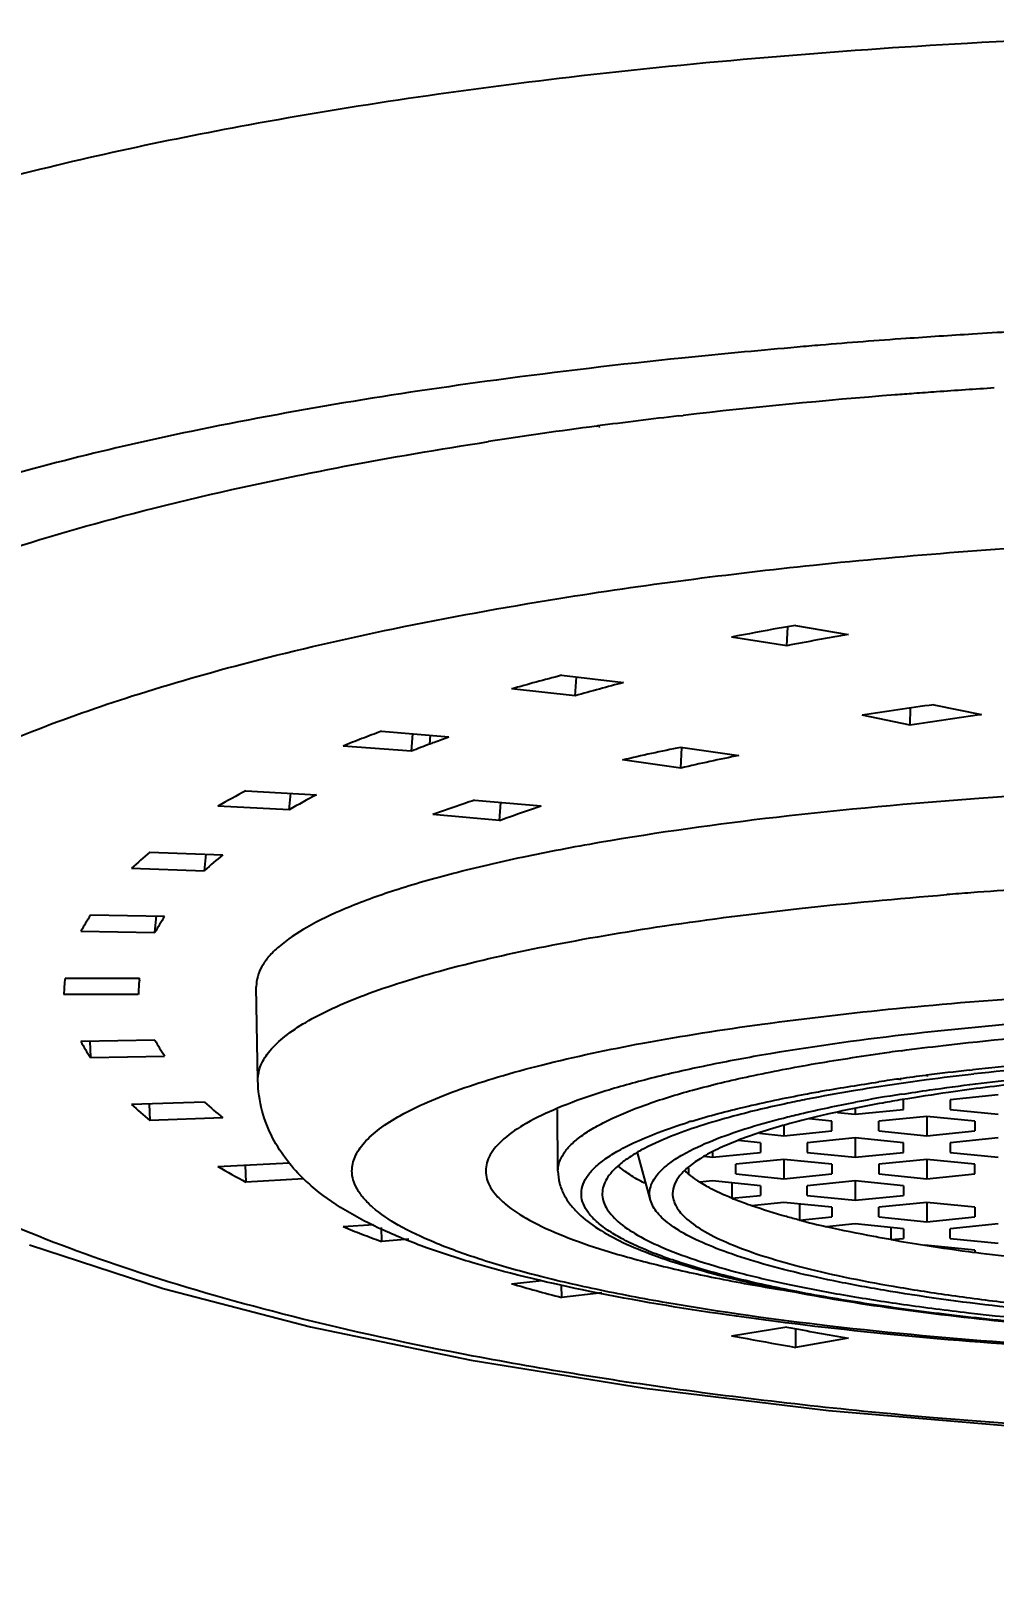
# Model space of a CAD drawing. Extents: x 0 to 1128, y 0 to 827.
# Drawn here: x 233.25 to 243.53, y 564.32 to 580.73 of the extents above; entities that cross this region are included whole.
import ezdxf

# ---------------------------------------------------------------- set-up
doc = ezdxf.new("R2010")
doc.units = 0
doc.header["$LTSCALE"] = 10
doc.header["$MEASUREMENT"] = 0
doc.header["$PDMODE"] = 3
doc.header["$PDSIZE"] = -10
doc.layers.get('0').update_dxf_attribs({"linetype": 'CONTINUOUS'})
doc.layers.get('DEFPOINTS').update_dxf_attribs({"linetype": 'CONTINUOUS'})
doc.styles.add('DLK3015-CA1_시공도$0$Daelim Dimension', font='')
doc.styles.get('DLK3015-CA1_시공도$0$Daelim Dimension').set_extended_font_data('나눔고딕')
doc.dimstyles.new('DLK3015-CA1_시공도$0$DEFAULT', dxfattribs={"dimscale": 2, "dimtxt": 2, "dimasz": 2, "dimexe": 0, "dimexo": 2, "dimgap": 1, "dimtad": 1, "dimdec": 1, "dimzin": 9, "dimdsep": 46, "dimtxsty": 'DLK3015-CA1_시공도$0$Daelim Dimension', "dimcen": 0.5, "dimclrd": 252, "dimclre": 252, "dimclrt": 3, "dimadec": 1, "dimazin": 0, "dimtfac": 1, "dimtdec": 1, "dimtix": 1, "dimtmove": 0, "dimatfit": 3, "dimfxl": 1, "dimtolj": 1, "dimtzin": 1, "dimlwd": 9, "dimlwe": 9, "dimarcsym": 0})

# ---------------------------------------------------------------- blocks, each defined once
blk = doc.blocks.new('*D2')
at = {"color": 5, "lineweight": 9, "ltscale": 0.5, "transparency": 16777216}
for p, q in [((243.761, 625.053), (158.586, 625.053)), ((158.586, 621.053), (158.586, 315.967)), ((219.154, 311.967), (158.586, 311.967))]:
    blk.add_line(p, q, dxfattribs=at)
at = {"color": 5, "ltscale": 0.5, "transparency": 16777216}
for points in [[(157.919, 621.053), (159.253, 621.053), (158.586, 625.053)], [(157.919, 315.967), (159.253, 315.967), (158.586, 311.967)]]:
    blk.add_solid(points, dxfattribs=at)
at = {"layer": 'DEFPOINTS', "color": 0, "ltscale": 0.5, "transparency": 16777216}
for p in [(247.761, 625.053), (158.586, 311.967), (223.154, 311.967)]:
    blk.add_point(p, dxfattribs=at)
at = {"color": 7, "ltscale": 0.5, "transparency": 16777216, "insert": (151.135, 468.51), "char_height": 10, "attachment_point": 5, "rotation": 90, "style": 'DLK3015-CA1_시공도$0$Daelim Dimension'}
blk.add_mtext('\\A1;313', dxfattribs=at)

msp = doc.modelspace()

# ---------------------------------------------------------------- linework, layer by layer
at = {"color": 7, "linetype": 'Continuous'}
for p, q in [((240.305, 577.244), (240.199, 577.233)), ((240.167, 576.616), (240.213, 576.621)), ((239.285, 576.506), (239.297, 576.508)), ((239.313, 576.5), (239.325, 576.501)), ((241.413, 574.379), (241.974, 574.281)), ((241.32, 574.162), (240.728, 574.254)), ((241.32, 574.162), (241.329, 574.364)), ((238.913, 573.846), (239.576, 573.769)), ((239.059, 573.628), (239.072, 573.827)), ((239.059, 573.628), (238.379, 573.7)), ((242.635, 573.315), (242.124, 573.422)), ((242.635, 573.315), (242.64, 573.498)), ((242.887, 573.532), (243.398, 573.426)), ((236.99, 573.248), (237.711, 573.19)), ((237.312, 573.036), (236.582, 573.091)), ((237.312, 573.036), (237.326, 573.221)), ((237.506, 573.112), (237.515, 573.206)), ((240.185, 573.077), (240.807, 572.991)), ((240.187, 572.855), (240.198, 573.076)), ((240.187, 572.855), (239.564, 572.942)), ((235.543, 572.614), (236.298, 572.571)), ((236.006, 572.41), (236.022, 572.587)), ((236.006, 572.41), (235.245, 572.449)), ((237.985, 572.513), (238.697, 572.451)), ((238.251, 572.297), (238.266, 572.489)), ((238.251, 572.297), (237.539, 572.359)), ((234.519, 571.957), (235.298, 571.929)), ((235.102, 571.76), (235.118, 571.936)), ((234.322, 571.787), (235.102, 571.76)), ((234.675, 571.271), (233.884, 571.285)), ((234.572, 571.099), (234.59, 571.28)), ((233.781, 571.113), (234.572, 571.099)), ((233.613, 570.612), (234.408, 570.612)), ((234.406, 570.592), (234.408, 570.612)), ((235.654, 570.525), (235.654, 570.518)), ((235.672, 569.521), (235.654, 570.518)), ((234.395, 570.438), (233.6, 570.438)), ((234.572, 569.95), (233.781, 569.936)), ((233.876, 569.94), (233.884, 569.764)), ((233.884, 569.764), (234.675, 569.778)), ((243.265, 569.629), (243.302, 569.633)), ((242.515, 569.535), (242.527, 569.537)), ((242.526, 569.533), (242.539, 569.535)), ((242.803, 569.574), (242.811, 569.575)), ((242.816, 569.571), (242.824, 569.572)), ((242.563, 569.211), (242.563, 569.314)), ((243.576, 569.365), (243.063, 569.314)), ((243.063, 569.314), (243.063, 569.211)), ((235.102, 569.289), (234.322, 569.262)), ((234.511, 569.269), (234.519, 569.093)), ((238.875, 568.553), (238.869, 569.211)), ((240.76, 569.141), (240.747, 569.138)), ((240.761, 569.141), (240.747, 569.138)), ((241.859, 569.179), (242.05, 569.159)), ((242.05, 569.223), (242.05, 569.159)), ((242.05, 569.159), (242.563, 569.211)), ((242.813, 569.136), (242.3, 569.084)), ((243.326, 569.084), (242.813, 569.136)), ((242.813, 569.136), (242.813, 568.93)), ((243.063, 569.211), (243.576, 569.159)), ((235.298, 569.12), (234.519, 569.093)), ((241.287, 569.038), (241.287, 568.93)), ((241.287, 568.93), (241.8, 568.981)), ((241.8, 569.084), (241.557, 569.109)), ((241.8, 568.981), (241.8, 569.084)), ((242.3, 568.981), (242.3, 569.084)), ((242.3, 568.981), (242.813, 568.93)), ((242.813, 568.93), (243.326, 568.981)), ((243.326, 569.084), (243.326, 568.981)), ((241.037, 568.855), (240.799, 568.879)), ((241.028, 568.956), (241.287, 568.93)), ((241.037, 568.855), (241.037, 568.752)), ((242.05, 568.906), (241.537, 568.855)), ((241.537, 568.855), (241.537, 568.752)), ((242.563, 568.855), (242.05, 568.906)), ((242.05, 568.906), (242.05, 568.701)), ((242.563, 568.752), (242.563, 568.855)), ((243.576, 568.906), (243.063, 568.855)), ((243.063, 568.855), (243.063, 568.752)), ((235.245, 568.6), (236.006, 568.639)), ((239.863, 568.243), (239.725, 568.751)), ((240.435, 568.71), (240.525, 568.701)), ((240.525, 568.701), (241.037, 568.752)), ((240.525, 568.751), (240.525, 568.701)), ((241.287, 568.677), (240.775, 568.625)), ((241.8, 568.625), (241.287, 568.677)), ((241.287, 568.677), (241.287, 568.471)), ((241.537, 568.752), (242.05, 568.701)), ((242.05, 568.701), (242.563, 568.752)), ((242.813, 568.677), (242.3, 568.625)), ((243.326, 568.625), (242.813, 568.677)), ((242.813, 568.677), (242.813, 568.471)), ((243.063, 568.752), (243.576, 568.701)), ((235.537, 568.615), (235.543, 568.435)), ((240.775, 568.523), (240.775, 568.625)), ((240.775, 568.523), (241.287, 568.471)), ((241.287, 568.471), (241.8, 568.523)), ((241.8, 568.625), (241.8, 568.523)), ((242.3, 568.625), (242.3, 568.523)), ((242.3, 568.523), (242.813, 568.471)), ((242.813, 568.471), (243.326, 568.523)), ((243.326, 568.523), (243.326, 568.625)), ((236.159, 568.47), (235.543, 568.435)), ((240.525, 568.447), (240.39, 568.434)), ((240.489, 568.376), (240.484, 568.379)), ((240.489, 568.376), (240.485, 568.379)), ((241.037, 568.396), (240.525, 568.447)), ((240.733, 568.426), (240.731, 568.262)), ((241.037, 568.396), (241.037, 568.293)), ((242.05, 568.447), (241.537, 568.396)), ((241.537, 568.293), (241.537, 568.396)), ((242.563, 568.396), (242.05, 568.447)), ((242.05, 568.447), (242.05, 568.242)), ((242.563, 568.396), (242.563, 568.293)), ((240.731, 568.262), (241.037, 568.293)), ((241.287, 568.218), (240.94, 568.183)), ((241.8, 568.166), (241.287, 568.218)), ((241.454, 568.201), (241.453, 568.029)), ((241.537, 568.293), (242.05, 568.242)), ((241.8, 568.166), (241.8, 568.064)), ((242.05, 568.242), (242.563, 568.293)), ((242.813, 568.218), (242.3, 568.166)), ((242.3, 568.064), (242.3, 568.166)), ((243.326, 568.166), (242.813, 568.218)), ((242.813, 568.218), (242.813, 568.012)), ((243.326, 568.166), (243.326, 568.064)), ((236.582, 567.959), (236.905, 567.983)), ((241.453, 568.029), (241.8, 568.064)), ((242.05, 567.988), (241.744, 567.958)), ((242.563, 567.937), (242.05, 567.988)), ((242.3, 568.064), (242.813, 568.012)), ((242.813, 568.012), (243.326, 568.064)), ((243.576, 567.988), (243.063, 567.937)), ((236.986, 567.949), (236.99, 567.801)), ((237.282, 567.825), (236.99, 567.801)), ((242.429, 567.95), (242.429, 567.821)), ((242.429, 567.821), (242.563, 567.834)), ((242.563, 567.937), (242.563, 567.834)), ((243.063, 567.834), (243.063, 567.937)), ((243.063, 567.834), (243.576, 567.783)), ((233.234, 567.764), (234.66, 567.298)), ((243.326, 567.708), (242.793, 567.761)), ((243.326, 567.685), (243.323, 567.685)), ((243.326, 567.708), (243.326, 567.685)), ((238.379, 567.35), (238.703, 567.384)), ((238.911, 567.336), (238.913, 567.204)), ((234.66, 567.298), (236.232, 566.888)), ((239.342, 567.253), (238.913, 567.204)), ((236.232, 566.888), (237.949, 566.533)), ((240.728, 566.795), (241.32, 566.888)), ((241.413, 566.87), (241.413, 566.67)), ((241.974, 566.768), (241.413, 566.67)), ((237.949, 566.533), (239.8, 566.235)), ((239.8, 566.235), (241.762, 565.996)), ((241.762, 565.996), (243.819, 565.82))]:
    msp.add_line(p, q, dxfattribs=at)
for centre, radius, start, end in [((248.201, 498.765), 78.876, 92.94848, 93.56174), ((247.788, 503.658), 73.965, 94.93086, 95.80606), ((248.045, 500.72), 76.915, 94.74752, 94.93344), ((248.159, 499.33), 78.31, 94.07718, 94.74633), ((248.212, 498.583), 79.058, 93.56124, 94.07724), ((246.939, 511.909), 65.671, 95.89089, 97.62923), ((247.272, 515.304), 61.722, 94.45523, 96.56717), ((247.633, 511.094), 65.947, 94.31174, 94.48422), ((247.676, 510.53), 66.513, 94.10307, 94.31169), ((247.765, 509.278), 67.768, 93.57991, 94.10244), ((246.674, 520.52), 56.472, 96.6165, 97.5058), ((246.052, 525.134), 51.816, 97.5036, 98.7896), ((247.58, 541.752), 33.009, 99.7783, 100.9321), ((245.44, 551.266), 23.254, 104.6066, 105.9256), ((249.831, 523.065), 50.942, 97.8345, 98.7017), ((249.883, 526.12), 47.748, 97.8055, 98.7307), ((246.74, 549.253), 25.584, 111.158, 111.6248), ((245.956, 545.064), 28.601, 101.6414, 102.9137), ((246.141, 546.989), 26.543, 101.5921, 102.9631), ((242.53, 559.62), 14.753, 118.2657, 119.5892), ((242.289, 561.385), 12.69, 118.1752, 119.6793), ((239.135, 566.401), 7.223, 129.723, 131.7813), ((239.278, 567.112), 6.249, 129.5612, 131.9404), ((247.379, 515.854), 55.82, 94.2075, 94.4731), ((247.537, 513.699), 57.981, 93.65208, 94.20687), ((236.913, 569.354), 3.592, 147.4738, 150.6698), ((237.298, 569.583), 3.119, 147.2307, 150.9113), ((236.452, 570.373), 2.058, 173.8859, 178.1794), ((237.342, 571.493), 3.17, 209.1184, 212.7396), ((246.095, 542.892), 27.179, 97.5132, 97.788), ((246.525, 540.422), 29.389, 96.3685, 97.2605), ((246.976, 536.399), 33.436, 95.3719, 96.3084), ((247.294, 534.356), 35.457, 94.3736, 96.4407), ((245.866, 546.408), 23.319, 97.5323, 99.4723), ((245.837, 545.58), 24.185, 98.129, 98.406), ((245.965, 544.686), 25.088, 97.9049, 98.1294), ((246.164, 543.246), 26.542, 97.2744, 97.8758), ((246.544, 541.293), 28.479, 96.5063, 97.5357), ((246.647, 543.924), 25.722, 96.288, 98.0494), ((244.976, 551.853), 17.802, 99.5298, 101.1475), ((245.266, 552.192), 17.396, 99.0006, 100.6425), ((245.903, 549.297), 20.297, 98.0949, 99.5105), ((239.043, 574.542), 7.083, 228.1984, 230.2974), ((239.346, 574.017), 6.353, 228.0791, 230.4193), ((242.363, 562.346), 7.047, 106.9612, 107.3083), ((242.398, 581.191), 14.481, 240.3984, 241.7468), ((237.632, 569.995), 2.121, 226.4176, 228.9388), ((243.98, 577.756), 10.05, 255.4344, 257.1435), ((245.626, 586.062), 18.519, 260.0593, 261.1997), ((246.223, 589.977), 22.48, 261.2284, 262.5893), ((246.756, 594.116), 26.652, 262.6066, 263.6892), ((247.651, 599.686), 33.404, 259.0748, 260.2149)]:
    msp.add_arc(centre, radius, start, end, dxfattribs=at)
for points, knots in [([(248.154, 580.728), (246.517, 580.728), (243.458, 580.648), (239.256, 580.3), (235.784, 579.796), (233.745, 579.357), (232.847, 579.12)], [0, 0, 0, 0, 0.318188, 0.594894, 0.819442, 1, 1, 1, 1]), ([(238.221, 576.999), (237.128, 576.852), (235.176, 576.534), (232.6, 575.905), (230.68, 575.197), (229.655, 574.606), (229.27, 574.289)], [0, 0, 0, 0, 0.350451, 0.628127, 0.841473, 1, 1, 1, 1]), ([(236.099, 575.979), (236.259, 576.012), (236.935, 576.145), (237.614, 576.261), (238.134, 576.341)], [0, 0, 0, 0, 0.236567, 1, 1, 1, 1]), ([(228.722, 572.011), (228.721, 572.099), (228.737, 572.279), (228.843, 572.648), (229.131, 573.115), (229.678, 573.635), (230.448, 574.143), (231.464, 574.639), (232.745, 575.123), (234.316, 575.587), (235.47, 575.851), (236.099, 575.979)], [0, 0, 0, 0, 0.029978, 0.061031, 0.13001, 0.213501, 0.316096, 0.442924, 0.597436, 0.781617, 1, 1, 1, 1]), ([(238.886, 574.666), (239.788, 574.811), (241.724, 575.061), (245.907, 575.38), (249.196, 575.382), (251.435, 575.269)], [0, 0, 0, 0, 0.21771, 0.465332, 1, 1, 1, 1]), ([(235.584, 573.987), (236.093, 574.119), (237.189, 574.371), (238.295, 574.571), (238.886, 574.666)], [0, 0, 0, 0, 0.467414, 1, 1, 1, 1]), ([(241.413, 574.379), (241.355, 574.369), (241.126, 574.329), (240.897, 574.287), (240.728, 574.254)], [0, 0, 0, 0, 0.255097, 1, 1, 1, 1]), ([(233.258, 573.246), (233.611, 573.385), (234.38, 573.653), (235.163, 573.877), (235.584, 573.987)], [0, 0, 0, 0, 0.465737, 1, 1, 1, 1]), ([(238.913, 573.846), (238.823, 573.821), (238.644, 573.775), (238.466, 573.724), (238.379, 573.7)], [0, 0, 0, 0, 0.507658, 1, 1, 1, 1]), ([(245.825, 565.739), (244.844, 565.775), (242.982, 565.888), (240.361, 566.173), (238.073, 566.538), (236.123, 566.96), (234.491, 567.421), (233.149, 567.907), (232.077, 568.413), (231.358, 568.869), (230.914, 569.243), (230.587, 569.582), (230.346, 569.948), (230.23, 570.329), (230.204, 570.606), (230.238, 570.883), (230.366, 571.265), (230.62, 571.63), (230.963, 571.969), (231.433, 572.343), (232.196, 572.796), (232.876, 573.097), (233.258, 573.246)], [0, 0, 0, 0, 0.13809, 0.262303, 0.37075, 0.4638, 0.542764, 0.609212, 0.664255, 0.709266, 0.728499, 0.745801, 0.775555, 0.788812, 0.801578, 0.814382, 0.82775, 0.857971, 0.875695, 0.895518, 0.942322, 1, 1, 1, 1]), ([(236.99, 573.248), (236.921, 573.222), (236.784, 573.172), (236.649, 573.117), (236.582, 573.091)], [0, 0, 0, 0, 0.507906, 1, 1, 1, 1]), ([(237.506, 573.112), (237.523, 573.119), (237.591, 573.145), (237.659, 573.171), (237.711, 573.19)], [0, 0, 0, 0, 0.247236, 1, 1, 1, 1]), ([(260.653, 570.525), (260.653, 570.56), (260.642, 570.635), (260.595, 570.744), (260.517, 570.85), (260.364, 571), (260.091, 571.179), (259.674, 571.375), (259.148, 571.564), (258.518, 571.744), (257.788, 571.913), (256.641, 572.13), (255.015, 572.355), (252.879, 572.549), (250.562, 572.668), (248.154, 572.709), (245.745, 572.668), (243.428, 572.549), (241.293, 572.355), (239.666, 572.13), (238.519, 571.913), (237.789, 571.744), (237.159, 571.564), (236.633, 571.375), (236.216, 571.179), (235.944, 571), (235.79, 570.85), (235.713, 570.744), (235.665, 570.635), (235.654, 570.56), (235.654, 570.525)], [0, 0, 0, 0, 0.004135, 0.008576, 0.013566, 0.019275, 0.033226, 0.050895, 0.072386, 0.097642, 0.12651, 0.158775, 0.232374, 0.31586, 0.406185, 0.500002, 0.593819, 0.684143, 0.767628, 0.841225, 0.87349, 0.902358, 0.927614, 0.949104, 0.966774, 0.980725, 0.986434, 0.991424, 0.995865, 1, 1, 1, 1]), ([(237.985, 572.513), (237.947, 572.501), (237.797, 572.451), (237.649, 572.399), (237.539, 572.359)], [0, 0, 0, 0, 0.258561, 1, 1, 1, 1]), ([(238.251, 572.297), (238.287, 572.31), (238.435, 572.364), (238.584, 572.414), (238.697, 572.451)], [0, 0, 0, 0, 0.241055, 1, 1, 1, 1]), ([(235.672, 569.527), (235.672, 569.58), (235.697, 569.695), (235.802, 569.853), (235.968, 570.005), (236.194, 570.154), (236.48, 570.3), (236.825, 570.442), (237.227, 570.579), (237.87, 570.765), (238.804, 570.974), (240.067, 571.188), (241.495, 571.369), (242.5, 571.462), (243.026, 571.504)], [0, 0, 0, 0, 0.020203, 0.043395, 0.071567, 0.105778, 0.146535, 0.194024, 0.248252, 0.309107, 0.449834, 0.61397, 0.798532, 1, 1, 1, 1]), ([(236.676, 568.555), (236.676, 568.606), (236.703, 568.717), (236.81, 568.87), (236.978, 569.017), (237.207, 569.16), (237.496, 569.3), (237.845, 569.435), (238.252, 569.566), (238.901, 569.742), (239.84, 569.94), (241.106, 570.137), (242.531, 570.301), (243.532, 570.382), (244.053, 570.416)], [0, 0, 0, 0, 0.019594, 0.042353, 0.070318, 0.104527, 0.14545, 0.193235, 0.247845, 0.309133, 0.45071, 0.615381, 0.799783, 1, 1, 1, 1]), ([(248.154, 570.3), (247.5, 570.3), (246.217, 570.279), (244.354, 570.183), (242.637, 570.027), (241.33, 569.846), (240.407, 569.671), (239.821, 569.536), (239.314, 569.391), (238.891, 569.239), (238.556, 569.081), (238.337, 568.938), (238.213, 568.817), (238.151, 568.731), (238.113, 568.644), (238.104, 568.584), (238.104, 568.555)], [0, 0, 0, 0, 0.18764, 0.36828, 0.535252, 0.682447, 0.746979, 0.804716, 0.855229, 0.898211, 0.933549, 0.961451, 0.972867, 0.982844, 0.991725, 1, 1, 1, 1]), ([(242.541, 569.838), (242.69, 569.858), (243.32, 569.936), (243.953, 569.995), (244.436, 570.031)], [0, 0, 0, 0, 0.237042, 1, 1, 1, 1]), ([(233.781, 569.936), (233.797, 569.907), (233.829, 569.848), (233.866, 569.793), (233.884, 569.764)], [0, 0, 0, 0, 0.492483, 1, 1, 1, 1]), ([(238.875, 568.553), (238.875, 568.583), (238.885, 568.648), (238.932, 568.741), (239.008, 568.832), (239.112, 568.921), (239.245, 569.009), (239.474, 569.131), (239.831, 569.275), (240.341, 569.431), (240.95, 569.576), (241.651, 569.709), (242.149, 569.785), (242.412, 569.821)], [0, 0, 0, 0, 0.023663, 0.049532, 0.079357, 0.114259, 0.154884, 0.201591, 0.313744, 0.450897, 0.61211, 0.795817, 1, 1, 1, 1]), ([(236.171, 568.457), (236.105, 568.52), (235.977, 568.661), (235.818, 568.907), (235.703, 569.197), (235.674, 569.411), (235.672, 569.521)], [0, 0, 0, 0, 0.227474, 0.470012, 0.725704, 1, 1, 1, 1]), ([(241.516, 569.374), (241.578, 569.386), (241.84, 569.433), (242.102, 569.475), (242.302, 569.505)], [0, 0, 0, 0, 0.239637, 1, 1, 1, 1]), ([(242.544, 569.373), (242.645, 569.389), (243.069, 569.453), (243.495, 569.506), (243.821, 569.54)], [0, 0, 0, 0, 0.23675, 1, 1, 1, 1]), ([(240.307, 569.087), (240.491, 569.143), (240.892, 569.248), (241.298, 569.333), (241.516, 569.374)], [0, 0, 0, 0, 0.464308, 1, 1, 1, 1]), ([(241.534, 569.319), (241.465, 569.305), (241.205, 569.252), (240.947, 569.192), (240.76, 569.141)], [0, 0, 0, 0, 0.266563, 1, 1, 1, 1]), ([(242.55, 569.316), (242.48, 569.304), (242.219, 569.258), (241.958, 569.206), (241.767, 569.163)], [0, 0, 0, 0, 0.264234, 1, 1, 1, 1]), ([(240.747, 569.138), (240.626, 569.105), (240.4, 569.039), (240.179, 568.961), (240.077, 568.92)], [0, 0, 0, 0, 0.533196, 1, 1, 1, 1]), ([(241.282, 569.119), (241.341, 569.134), (241.597, 569.197), (241.855, 569.251), (242.053, 569.288)], [0, 0, 0, 0, 0.233479, 1, 1, 1, 1]), ([(241.767, 569.163), (241.727, 569.154), (241.573, 569.118), (241.42, 569.079), (241.309, 569.048)], [0, 0, 0, 0, 0.262323, 1, 1, 1, 1]), ([(239.674, 568.849), (239.762, 568.891), (239.958, 568.973), (240.158, 569.04), (240.267, 569.074)], [0, 0, 0, 0, 0.463478, 1, 1, 1, 1]), ([(241.309, 569.048), (241.216, 569.022), (241.041, 568.969), (240.797, 568.883), (240.589, 568.794), (240.416, 568.703), (240.28, 568.61), (240.179, 568.515), (240.116, 568.417), (240.1, 568.346), (240.099, 568.313)], [0, 0, 0, 0, 0.195642, 0.370077, 0.523012, 0.654557, 0.765372, 0.857137, 0.933257, 1, 1, 1, 1]), ([(240.527, 568.88), (240.64, 568.925), (240.89, 569.013), (241.144, 569.084), (241.282, 569.119)], [0, 0, 0, 0, 0.461807, 1, 1, 1, 1]), ([(248.154, 566.743), (247.438, 566.743), (246.376, 566.765), (244.985, 566.839), (244.001, 566.915), (243.075, 567.01), (242.223, 567.124), (241.456, 567.254), (240.785, 567.399), (240.292, 567.535), (239.954, 567.652), (239.743, 567.738), (239.561, 567.826), (239.411, 567.916), (239.29, 568.007), (239.201, 568.1), (239.143, 568.196), (239.119, 568.295), (239.132, 568.394), (239.179, 568.491), (239.258, 568.585), (239.368, 568.677), (239.509, 568.767), (239.616, 568.822), (239.674, 568.849)], [0, 0, 0, 0, 0.210733, 0.312419, 0.409758, 0.501403, 0.586109, 0.662746, 0.730336, 0.78809, 0.813107, 0.835491, 0.855243, 0.872406, 0.887092, 0.899531, 0.910136, 0.919601, 0.928896, 0.93904, 0.950827, 0.964752, 0.981095, 1, 1, 1, 1]), ([(240.077, 568.92), (239.969, 568.877), (239.819, 568.81), (239.64, 568.704), (239.537, 568.629), (239.455, 568.552), (239.395, 568.474), (239.358, 568.395), (239.349, 568.34), (239.348, 568.313)], [0, 0, 0, 0, 0.349836, 0.49663, 0.625394, 0.73737, 0.834624, 0.92052, 1, 1, 1, 1]), ([(239.863, 568.243), (239.856, 568.269), (239.849, 568.325), (239.869, 568.41), (239.916, 568.493), (239.989, 568.574), (240.087, 568.654), (240.264, 568.765), (240.417, 568.835), (240.527, 568.88)], [0, 0, 0, 0, 0.082701, 0.166781, 0.259982, 0.368022, 0.494462, 0.641339, 1, 1, 1, 1]), ([(259.631, 568.555), (259.631, 568.522), (259.621, 568.454), (259.577, 568.354), (259.506, 568.256), (259.365, 568.118), (259.115, 567.954), (258.732, 567.774), (258.249, 567.6), (257.67, 567.435), (257, 567.28), (255.947, 567.081), (254.453, 566.874), (252.492, 566.696), (250.365, 566.587), (248.154, 566.55), (245.942, 566.587), (243.815, 566.696), (241.854, 566.874), (240.361, 567.081), (239.307, 567.28), (238.637, 567.435), (238.058, 567.6), (237.575, 567.774), (237.192, 567.954), (236.942, 568.118), (236.802, 568.256), (236.73, 568.354), (236.687, 568.454), (236.676, 568.522), (236.676, 568.555)], [0, 0, 0, 0, 0.004135, 0.008576, 0.013566, 0.019275, 0.033225, 0.050895, 0.072386, 0.097642, 0.12651, 0.158775, 0.232374, 0.31586, 0.406185, 0.500002, 0.593819, 0.684142, 0.767627, 0.841225, 0.873489, 0.902357, 0.927613, 0.949104, 0.966774, 0.980725, 0.986434, 0.991424, 0.995865, 1, 1, 1, 1]), ([(238.104, 568.555), (238.104, 568.525), (238.113, 568.463), (238.155, 568.372), (238.222, 568.283), (238.355, 568.158), (238.591, 568.009), (238.952, 567.846), (239.406, 567.69), (239.95, 567.542), (240.579, 567.404), (241.027, 567.323), (241.264, 567.285)], [0, 0, 0, 0, 0.025397, 0.052789, 0.083767, 0.119424, 0.207097, 0.318593, 0.454414, 0.614067, 0.796431, 1, 1, 1, 1]), ([(238.875, 568.553), (238.875, 568.509), (238.887, 568.421), (238.935, 568.3), (239.006, 568.191), (239.064, 568.128), (239.096, 568.098)], [0, 0, 0, 0, 0.254051, 0.502802, 0.750184, 1, 1, 1, 1]), ([(239.799, 568.422), (239.745, 568.45), (239.647, 568.507), (239.557, 568.574), (239.518, 568.608)], [0, 0, 0, 0, 0.540289, 1, 1, 1, 1]), ([(240.234, 568.553), (240.237, 568.55), (240.25, 568.538), (240.262, 568.527), (240.272, 568.519)], [0, 0, 0, 0, 0.243663, 1, 1, 1, 1]), ([(240.39, 568.434), (240.379, 568.441), (240.339, 568.467), (240.3, 568.496), (240.273, 568.519)], [0, 0, 0, 0, 0.265663, 1, 1, 1, 1]), ([(260.069, 568.396), (259.956, 568.299), (259.706, 568.123), (259.289, 567.909), (258.823, 567.723), (258.091, 567.49), (257.022, 567.238), (255.565, 566.995), (253.904, 566.799), (251.413, 566.602), (248.154, 566.509), (244.894, 566.602), (242.403, 566.799), (240.743, 566.995), (239.285, 567.238), (238.216, 567.49), (237.485, 567.723), (237.019, 567.909), (236.601, 568.123), (236.351, 568.299), (236.239, 568.396)], [0, 0, 0, 0, 0.018337, 0.037335, 0.057645, 0.080005, 0.131728, 0.192626, 0.261714, 0.337347, 0.5, 0.662654, 0.738286, 0.807375, 0.868272, 0.919995, 0.942356, 0.962665, 0.981663, 1, 1, 1, 1]), ([(239.348, 568.313), (239.348, 568.288), (239.356, 568.235), (239.389, 568.159), (239.443, 568.084), (239.55, 567.978), (239.741, 567.852), (240.034, 567.713), (240.404, 567.58), (240.848, 567.453), (241.362, 567.334), (241.941, 567.224), (242.58, 567.124), (243.532, 567.002), (244.822, 566.885), (246.455, 566.801), (247.58, 566.782), (248.154, 566.782)], [0, 0, 0, 0, 0.008272, 0.017133, 0.02708, 0.038461, 0.066287, 0.101558, 0.144485, 0.194956, 0.252669, 0.317189, 0.38798, 0.464425, 0.631473, 0.812228, 1, 1, 1, 1]), ([(240.099, 568.313), (240.099, 568.29), (240.106, 568.242), (240.136, 568.172), (240.186, 568.103), (240.284, 568.006), (240.458, 567.891), (240.727, 567.764), (241.065, 567.642), (241.471, 567.526), (241.941, 567.417), (242.471, 567.317), (243.055, 567.225), (243.926, 567.114), (245.106, 567.007), (246.6, 566.93), (247.629, 566.912), (248.154, 566.912)], [0, 0, 0, 0, 0.008272, 0.017133, 0.02708, 0.038461, 0.066287, 0.101558, 0.144485, 0.194956, 0.252669, 0.317189, 0.38798, 0.464426, 0.631473, 0.812228, 1, 1, 1, 1]), ([(240.484, 568.379), (240.476, 568.383), (240.444, 568.401), (240.413, 568.419), (240.39, 568.434)], [0, 0, 0, 0, 0.259433, 1, 1, 1, 1]), ([(240.731, 568.262), (240.709, 568.271), (240.627, 568.306), (240.547, 568.345), (240.489, 568.376)], [0, 0, 0, 0, 0.267492, 1, 1, 1, 1]), ([(248.154, 566.87), (247.63, 566.87), (246.601, 566.886), (245.104, 566.961), (243.716, 567.083), (242.654, 567.224), (241.897, 567.361), (241.41, 567.467), (240.983, 567.581), (240.621, 567.701), (240.325, 567.826), (240.126, 567.939), (240.005, 568.034), (239.921, 568.119), (239.877, 568.193), (239.863, 568.243)], [0, 0, 0, 0, 0.183537, 0.360632, 0.525128, 0.671358, 0.736072, 0.794473, 0.846133, 0.890733, 0.928095, 0.958276, 0.970818, 0.981811, 1, 1, 1, 1]), ([(240.94, 568.183), (240.922, 568.189), (240.851, 568.214), (240.782, 568.241), (240.731, 568.262)], [0, 0, 0, 0, 0.260852, 1, 1, 1, 1]), ([(241.453, 568.029), (241.406, 568.041), (241.234, 568.087), (241.063, 568.14), (240.94, 568.183)], [0, 0, 0, 0, 0.26836, 1, 1, 1, 1]), ([(239.096, 568.098), (239.159, 568.037), (239.311, 567.924), (239.58, 567.78), (239.904, 567.648), (240.283, 567.524), (240.717, 567.407), (241.398, 567.254), (242.369, 567.091), (243.657, 566.937), (245.079, 566.824), (246.593, 566.755), (247.628, 566.739), (248.154, 566.739)], [0, 0, 0, 0, 0.028361, 0.061149, 0.098681, 0.141646, 0.190242, 0.244289, 0.367704, 0.509066, 0.664567, 0.829798, 1, 1, 1, 1]), ([(236.582, 567.959), (236.649, 567.932), (236.784, 567.878), (236.921, 567.827), (236.99, 567.801)], [0, 0, 0, 0, 0.492094, 1, 1, 1, 1]), ([(242.429, 567.821), (242.369, 567.831), (242.139, 567.873), (241.911, 567.919), (241.744, 567.958)], [0, 0, 0, 0, 0.262983, 1, 1, 1, 1]), ([(238.379, 567.35), (238.466, 567.325), (238.644, 567.274), (238.823, 567.228), (238.913, 567.204)], [0, 0, 0, 0, 0.492342, 1, 1, 1, 1]), ([(240.728, 566.795), (240.783, 566.785), (241.012, 566.741), (241.24, 566.7), (241.413, 566.67)], [0, 0, 0, 0, 0.244726, 1, 1, 1, 1])]:
    msp.add_open_spline(points, degree=3, knots=knots, dxfattribs=at)
for points in [[(233.613, 570.612), (233.606, 570.554), (233.601, 570.496), (233.6, 570.438)], [(240.273, 568.519), (240.273, 568.54), (240.273, 568.562), (240.274, 568.584)]]:
    msp.add_open_spline(points, degree=3, dxfattribs=at)

# ---------------------------------------------------------------- dimensions: what is measured, and where the dimension line sits
at = {"color": 5, "ltscale": 0.5}
dim = msp.add_linear_dim(base=(158.586, 311.967), p1=(247.761, 625.053), p2=(223.154, 311.967), angle=90, dimstyle='DLK3015-CA1_시공도$0$DEFAULT', override={"dimtxt": 5, "dimdec": 0, "dimclrd": 5, "dimclre": 5, "dimclrt": 7}, dxfattribs=at)
dim.commit()
dim.dimension.update_dxf_attribs({"geometry": '*D2', "text_midpoint": (151.135, 468.51)})

doc.saveas('drawing.dxf')
